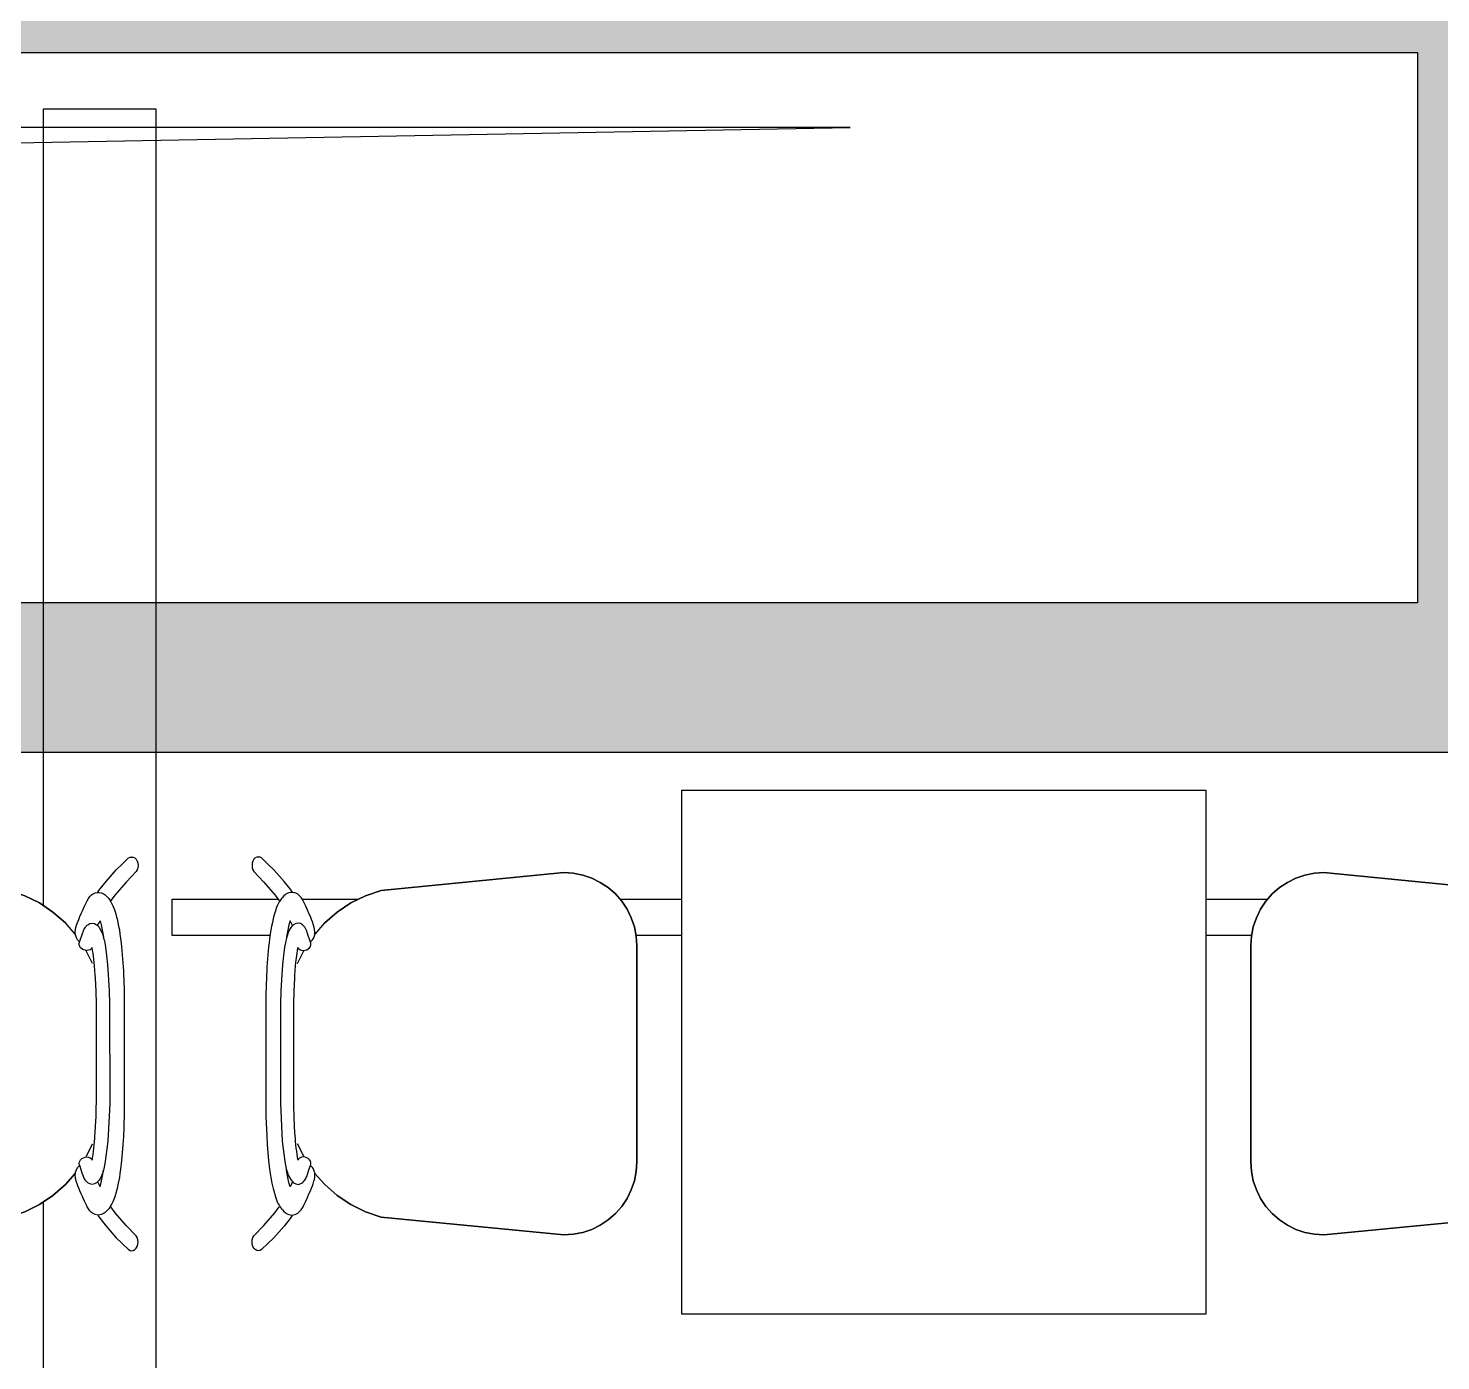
# Model space of a CAD drawing. Header units: inches. Extents: x 19839 to 37459, y -6108 to 838.
# Drawn here: x 35965.2 to 36153.9, y -1241.8 to -1063.8 of the extents above; entities that cross this region are included whole.
import ezdxf

# ---------------------------------------------------------------- set-up
doc = ezdxf.new("R2010")
doc.units = ezdxf.units.IN
doc.header["$MEASUREMENT"] = 0
doc.linetypes.add('DOTX2', pattern=[12.7, 0, -12.7])
for name, color, linetype in [('01_Existing Wall Hatch', 251, 'Continuous'), ('AVM-CEVRE-GOR-DUVAR0.4', 4, 'Continuous'), ('AVM-CEVRE-PANJUR_SAFT_ZEMINUSTU', 1, 'Continuous'), ('FURNITURE-ATA', 34, 'Continuous'), ('WIPEOUT-ATA', 185, 'DOTX2')]:
    doc.layers.add(name, color=color, linetype=linetype)

# ---------------------------------------------------------------- blocks, each defined once
blk = doc.blocks.new('zemin 2')
at = {"layer": '01_Existing Wall Hatch'}
h = blk.add_hatch(color=0, dxfattribs=at)
h.dxf.hatch_style = 1
h.paths.add_polyline_path([(20735.39, 4483.75), (22016.89, 4483.75), (22016.89, 4370.25), (20735.39, 4370.25)])
h.paths.add_polyline_path([(20755.39, 4463.75), (21996.89, 4463.75), (21996.89, 4390.25), (20755.39, 4390.25)], flags=16)
at = {"color": 0}
for points in [[(21813.39, 4456.25), (21828.39, 4456.25), (21828.39, 4001.25), (21813.39, 4001.25), (21813.39, 4456.25)], [(21830.57, 4345.83), (21830.57, 4350.66), (22102.82, 4350.66), (22102.82, 4345.83), (21830.57, 4345.83)]]:
    blk.add_lwpolyline(points, dxfattribs=at)
at = {"layer": 'AVM-CEVRE-GOR-DUVAR0.4', "color": 0}
for p, q in [((20755.39, 4463.75), (21996.89, 4463.75)), ((21996.89, 4463.75), (21996.89, 4390.25)), ((21996.89, 4390.25), (20755.39, 4390.25)), ((22016.89, 4370.25), (20735.39, 4370.25))]:
    blk.add_line(p, q, dxfattribs=at)
at = {"layer": 'AVM-CEVRE-PANJUR_SAFT_ZEMINUSTU', "color": 0}
for p, q in [((21921.12, 4453.75), (21086.89, 4453.75)), ((21101.89, 4438.75), (21921.12, 4453.75))]:
    blk.add_line(p, q, dxfattribs=at)
blk = doc.blocks.new('thornet1')
blk.add_wipeout([(16835.53, -12716.7), (16835.76, -12715.53), (16836.67, -12713.34), (16838.12, -12711.45), (16840, -12710.01), (16841.07, -12709.48), (16843.96, -12708.83), (16846.34, -12708.96), (16852.41, -12709.56), (16861.16, -12710.42), (16867.28, -12711.02), (16870.14, -12712.13), (16872.75, -12713.71), (16874.29, -12715.06), (16875.5, -12716.44), (16875.65, -12715.48), (16876.18, -12714.09), (16876.92, -12712.47), (16877.5, -12711.64), (16878, -12711.3), (16878.48, -12711.01), (16879.36, -12709.89), (16880.62, -12708.45), (16882.34, -12706.86), (16882.83, -12706.9), (16883.17, -12707.25), (16883.34, -12707.91), (16883.17, -12708.57), (16882.68, -12709.12), (16881.86, -12709.97), (16880.93, -12711.04), (16879.95, -12712.29), (16880.21, -12712.93), (16880.77, -12714.78), (16881.33, -12718.54), (16881.6, -12723.15), (16881.61, -12729.45), (16881.61, -12739.01), (16881.52, -12741.65), (16881.33, -12744.15), (16880.94, -12747.1), (16880.44, -12749.14), (16880.22, -12750.76), (16881.18, -12751.92), (16882.29, -12753.16), (16883.08, -12753.97), (16883.34, -12754.78), (16883.11, -12755.55), (16882.65, -12755.85), (16882.16, -12755.72), (16880.47, -12754.06), (16878.9, -12752.23), (16878.34, -12751.49), (16877.3, -12750.84), (16876.56, -12749.46), (16875.8, -12747.65), (16875.59, -12747.01), (16874.9, -12746.93), (16874.29, -12747.63), (16872.29, -12749.28), (16870.67, -12750.3), (16868.25, -12751.34), (16867.28, -12751.67), (16845.12, -12753.84), (16844.02, -12753.95), (16840.97, -12753.16), (16838.56, -12751.63), (16837, -12749.84), (16835.76, -12747.15), (16835.45, -12744.81), (16835.45, -12736.61)]).dxf.layer = 'WIPEOUT-ATA'
at = {"layer": 'FURNITURE-ATA'}
for p, q in [((16840, -12710.01, 61.43), (16839.01, -12710.67, 61.43)), ((16840, -12710.01, 58.87), (16839.01, -12710.67, 58.87)), ((16841.07, -12709.48, 61.43), (16840, -12710.01, 61.43)), ((16841.07, -12709.48, 58.87), (16840, -12710.01, 58.87)), ((16842.19, -12709.1, 61.43), (16841.07, -12709.48, 61.43)), ((16842.19, -12709.1, 58.87), (16841.07, -12709.48, 58.87)), ((16843.36, -12708.87, 61.43), (16842.19, -12709.1, 61.43)), ((16843.36, -12708.87, 58.87), (16842.19, -12709.1, 58.87)), ((16844.56, -12708.79, 61.43), (16843.36, -12708.87, 61.43)), ((16844.56, -12708.79, 58.87), (16843.36, -12708.87, 58.87)), ((16867.28, -12711.02, 61.43), (16844.56, -12708.79, 61.43)), ((16867.28, -12711.02, 58.87), (16844.56, -12708.79, 58.87)), ((16838.12, -12711.45, 61.43), (16837.33, -12712.35, 61.43)), ((16838.12, -12711.45, 58.87), (16837.33, -12712.35, 58.87)), ((16839.01, -12710.67, 61.43), (16838.12, -12711.45, 61.43)), ((16839.01, -12710.67, 58.87), (16838.12, -12711.45, 58.87)), ((16869.23, -12711.68, 61.43), (16867.28, -12711.02, 61.43)), ((16869.23, -12711.68, 58.87), (16867.28, -12711.02, 58.87)), ((16871.06, -12712.58, 61.43), (16869.23, -12711.68, 61.43)), ((16871.06, -12712.58, 58.87), (16869.23, -12711.68, 58.87)), ((16869.23, -12711.68, 58.87), (16869.23, -12711.68, 61.43)), ((16836.67, -12713.34, 61.43), (16836.14, -12714.41, 61.43)), ((16836.67, -12713.34, 58.87), (16836.14, -12714.41, 58.87)), ((16837.33, -12712.35, 61.43), (16836.67, -12713.34, 61.43)), ((16837.33, -12712.35, 58.87), (16836.67, -12713.34, 58.87)), ((16836.67, -12713.34, 58.87), (16836.67, -12713.34, 61.43)), ((16872.75, -12713.71, 61.43), (16871.06, -12712.58, 61.43)), ((16872.75, -12713.71, 58.87), (16871.06, -12712.58, 58.87)), ((16871.06, -12712.58, 58.87), (16871.06, -12712.58, 61.43)), ((16874.29, -12715.06, 61.43), (16872.75, -12713.71, 61.43)), ((16874.29, -12715.06, 58.87), (16872.75, -12713.71, 58.87)), ((16872.75, -12713.71, 58.87), (16872.75, -12713.71, 61.43)), ((16836.14, -12714.41, 61.43), (16835.76, -12715.53, 61.43)), ((16836.14, -12714.41, 58.87), (16835.76, -12715.53, 58.87)), ((16836.14, -12714.41, 58.87), (16836.14, -12714.41, 61.43)), ((16875.5, -12716.44, 58.87), (16874.29, -12715.06, 58.87)), ((16835.53, -12716.7, 61.43), (16835.45, -12717.87, 61.43)), ((16835.53, -12716.7, 58.87), (16835.45, -12717.87, 58.87)), ((16835.76, -12715.53, 61.43), (16835.53, -12716.7, 61.43)), ((16835.76, -12715.53, 58.87), (16835.53, -12716.7, 58.87)), ((16835.53, -12716.7, 58.87), (16835.53, -12716.7, 61.43)), ((16835.76, -12715.53, 58.87), (16835.76, -12715.53, 61.43)), ((16835.45, -12717.87, 58.87), (16835.45, -12717.87, 61.43)), ((16835.45, -12717.87, 61.43), (16835.45, -12744.81, 61.43)), ((16835.45, -12717.87, 58.87), (16835.45, -12744.81, 58.87)), ((16877.67, -12720.12, 58.87), (16876.89, -12718.54, 58.87)), ((16876.91, -12744.1, 58.87), (16877.67, -12742.57, 58.87)), ((16877.67, -12742.57, 58.87), (16877.67, -12742.57, 61.43)), ((16835.45, -12744.81, 58.87), (16835.45, -12744.81, 61.43)), ((16835.45, -12744.81, 61.43), (16835.53, -12745.99, 61.43)), ((16835.45, -12744.81, 58.87), (16835.53, -12745.99, 58.87)), ((16835.53, -12745.99, 61.43), (16835.76, -12747.15, 61.43)), ((16835.53, -12745.99, 58.87), (16835.53, -12745.99, 61.43)), ((16835.53, -12745.99, 58.87), (16835.76, -12747.15, 58.87)), ((16874.29, -12747.63, 61.43), (16875.51, -12746.23, 120.3)), ((16874.29, -12747.63, 58.87), (16875.51, -12746.23, 117.75)), ((16875.51, -12746.23, 117.75), (16875.51, -12746.23, 120.3)), ((16835.76, -12747.15, 61.43), (16836.14, -12748.28, 61.43)), ((16835.76, -12747.15, 58.87), (16835.76, -12747.15, 61.43)), ((16835.76, -12747.15, 58.87), (16836.14, -12748.28, 58.87)), ((16836.14, -12748.28, 61.43), (16836.67, -12749.35, 61.43)), ((16836.14, -12748.28, 58.87), (16836.14, -12748.28, 61.43)), ((16836.14, -12748.28, 58.87), (16836.67, -12749.35, 58.87)), ((16872.75, -12748.97, 61.43), (16874.29, -12747.63, 61.43)), ((16872.75, -12748.97, 58.87), (16874.29, -12747.63, 58.87)), ((16874.29, -12747.63, 58.87), (16874.29, -12747.63, 61.43)), ((16836.67, -12749.35, 61.43), (16837.33, -12750.34, 61.43)), ((16836.67, -12749.35, 58.87), (16836.67, -12749.35, 61.43)), ((16836.67, -12749.35, 58.87), (16837.33, -12750.34, 58.87)), ((16837.33, -12750.34, 61.43), (16838.12, -12751.23, 61.43)), ((16837.33, -12750.34, 58.87), (16837.33, -12750.34, 61.43)), ((16837.33, -12750.34, 58.87), (16838.12, -12751.23, 58.87)), ((16869.23, -12751.01, 61.43), (16871.06, -12750.11, 61.43)), ((16869.23, -12751.01, 58.87), (16871.06, -12750.11, 58.87)), ((16871.06, -12750.11, 61.43), (16872.75, -12748.97, 61.43)), ((16871.06, -12750.11, 58.87), (16872.75, -12748.97, 58.87)), ((16871.06, -12750.11, 58.87), (16871.06, -12750.11, 61.43)), ((16872.75, -12748.97, 58.87), (16872.75, -12748.97, 61.43)), ((16838.12, -12751.23, 61.43), (16839.01, -12752.02, 61.43)), ((16838.12, -12751.23, 58.87), (16838.12, -12751.23, 61.43)), ((16838.12, -12751.23, 58.87), (16839.01, -12752.02, 58.87)), ((16839.01, -12752.02, 61.43), (16840, -12752.68, 61.43)), ((16839.01, -12752.02, 58.87), (16839.01, -12752.02, 61.43)), ((16839.01, -12752.02, 58.87), (16840, -12752.68, 58.87)), ((16844.56, -12753.9, 61.43), (16867.28, -12751.67, 61.43)), ((16844.56, -12753.9, 58.87), (16867.28, -12751.67, 58.87)), ((16867.28, -12751.67, 61.43), (16869.23, -12751.01, 61.43)), ((16867.28, -12751.67, 58.87), (16869.23, -12751.01, 58.87)), ((16867.28, -12751.67, 58.87), (16867.28, -12751.67, 61.43)), ((16869.23, -12751.01, 58.87), (16869.23, -12751.01, 61.43)), ((16840, -12752.68, 61.43), (16841.07, -12753.2, 61.43)), ((16840, -12752.68, 58.87), (16840, -12752.68, 61.43)), ((16840, -12752.68, 58.87), (16841.07, -12753.2, 58.87)), ((16841.07, -12753.2, 61.43), (16842.19, -12753.59, 61.43)), ((16841.07, -12753.2, 58.87), (16841.07, -12753.2, 61.43)), ((16841.07, -12753.2, 58.87), (16842.19, -12753.59, 58.87)), ((16842.19, -12753.59, 61.43), (16843.36, -12753.82, 61.43)), ((16842.19, -12753.59, 58.87), (16842.19, -12753.59, 61.43)), ((16842.19, -12753.59, 58.87), (16843.36, -12753.82, 58.87)), ((16843.36, -12753.82, 61.43), (16844.56, -12753.9, 61.43)), ((16843.36, -12753.82, 58.87), (16844.56, -12753.9, 58.87)), ((16844.56, -12753.9, 58.87), (16844.56, -12753.9, 61.43))]:
    blk.add_line(p, q, dxfattribs=at)
for points, elevation in [([(16878.34, -12711.2), (16878.61, -12710.82), (16879.36, -12709.89), (16880.62, -12708.45), (16881.36, -12707.73), (16882.16, -12706.97)], 33.45), ([(16882.16, -12706.97), (16882.34, -12706.86), (16882.55, -12706.82), (16882.75, -12706.86), (16882.94, -12706.97), (16883.11, -12707.14), (16883.23, -12707.36), (16883.31, -12707.63), (16883.34, -12707.91), (16883.31, -12708.19), (16883.23, -12708.45), (16883.11, -12708.68), (16881.86, -12709.97), (16880.5, -12711.55), (16879.95, -12712.29)], 16.77), ([(16876.03, -12717.37), (16875.82, -12717.17), (16875.66, -12716.9), (16875.55, -12716.55), (16875.52, -12716.22), (16875.56, -12715.84), (16875.61, -12715.61), (16875.69, -12715.36), (16875.84, -12714.91), (16875.95, -12714.62), (16876.09, -12714.28), (16876.26, -12713.9), (16876.41, -12713.57), (16876.67, -12712.99), (16876.92, -12712.47), (16877, -12712.3), (16877.16, -12712.04), (16877.25, -12711.9), (16877.35, -12711.79), (16877.56, -12711.58), (16877.66, -12711.5), (16877.9, -12711.37), (16878.01, -12711.32), (16878.27, -12711.28), (16878.38, -12711.26), (16878.5, -12711.28), (16878.76, -12711.32), (16878.88, -12711.37), (16879.12, -12711.5), (16879.24, -12711.58), (16879.37, -12711.7), (16879.57, -12711.9), (16879.69, -12712.04), (16879.82, -12712.22), (16879.95, -12712.43), (16880.09, -12712.68), (16880.21, -12712.93), (16880.33, -12713.22), (16880.4, -12713.42), (16880.44, -12713.55), (16880.56, -12713.92), (16880.67, -12714.33), (16880.72, -12714.56), (16880.82, -12714.99), (16880.92, -12715.45), (16881.01, -12715.94), (16881.09, -12716.46), (16881.16, -12717), (16881.23, -12717.56), (16881.28, -12718.05), (16881.33, -12718.54), (16881.37, -12719.03), (16881.41, -12719.52), (16881.45, -12720.04), (16881.49, -12720.54), (16881.52, -12721.04), (16881.54, -12721.57), (16881.56, -12722.09), (16881.58, -12722.62), (16881.6, -12723.15), (16881.61, -12723.68), (16881.61, -12739.01), (16881.58, -12740.07), (16881.56, -12740.59), (16881.52, -12741.65), (16881.45, -12742.65), (16881.37, -12743.66), (16881.28, -12744.64), (16881.16, -12745.69), (16881.09, -12746.23), (16881.01, -12746.74), (16880.87, -12747.46), (16880.73, -12748.1), (16880.65, -12748.41), (16880.44, -12749.14), (16880.21, -12749.76), (16880.09, -12750.01), (16879.97, -12750.21), (16879.82, -12750.47), (16879.69, -12750.64), (16879.57, -12750.79), (16879.37, -12750.99), (16879.24, -12751.1), (16879.12, -12751.19), (16878.88, -12751.31), (16878.76, -12751.36), (16878.38, -12751.42), (16878.01, -12751.36), (16877.9, -12751.31), (16877.66, -12751.19), (16877.56, -12751.1), (16877.35, -12750.9), (16877.25, -12750.79), (16877.16, -12750.64), (16877, -12750.38), (16876.92, -12750.21), (16876.67, -12749.69), (16876.45, -12749.22), (16876.41, -12749.12), (16876.26, -12748.79), (16876.09, -12748.41), (16875.95, -12748.07), (16875.84, -12747.77), (16875.75, -12747.52), (16875.65, -12747.21), (16875.59, -12747.01), (16875.56, -12746.88), (16875.55, -12746.8), (16875.52, -12746.47), (16875.54, -12746.2), (16875.55, -12746.13), (16875.56, -12746.1), (16875.66, -12745.79), (16875.82, -12745.52), (16876.03, -12745.31)], 60.9), ([(16878.3, -12715.4), (16878.31, -12715.39), (16878.48, -12715.04), (16878.61, -12714.78), (16878.76, -12715.31), (16878.93, -12716.15), (16879, -12716.59), (16879.05, -12716.88)], 84.47), ([(16878.3, -12747.28), (16878.31, -12747.3), (16878.48, -12747.64), (16878.61, -12747.91), (16878.76, -12747.38), (16878.93, -12746.54), (16879, -12746.1), (16879.05, -12745.8)], 84.47), ([(16882.16, -12755.72), (16882.34, -12755.83), (16882.55, -12755.86), (16882.75, -12755.83), (16882.94, -12755.72), (16883.11, -12755.55), (16883.23, -12755.32), (16883.31, -12755.06), (16883.34, -12754.78), (16883.31, -12754.5), (16883.23, -12754.23), (16883.11, -12754.01), (16881.86, -12752.71), (16880.5, -12751.13), (16879.95, -12750.39)], 16.77), ([(16878.34, -12751.49), (16878.61, -12751.86), (16879.36, -12752.8), (16880.62, -12754.24), (16881.36, -12754.95), (16882.16, -12755.72)], 33.45)]:
    blk.add_lwpolyline(points, dxfattribs=dict(at, elevation=elevation))
at = {"layer": 'FURNITURE-ATA', "elevation": 72.41}
blk.add_lwpolyline([(16876.02, -12745.09), (16876.02, -12744.9), (16876.08, -12744.71), (16876.19, -12744.54), (16876.35, -12744.39), (16876.54, -12744.28), (16876.75, -12744.21), (16876.96, -12744.19), (16877.17, -12744.22), (16877.36, -12744.29), (16877.51, -12744.4), (16877.61, -12744.55), (16877.62, -12744.57), (16877.63, -12744.51), (16877.74, -12743.88), (16877.79, -12743.48), (16877.84, -12743.1), (16877.89, -12742.69), (16877.92, -12742.27), (16877.95, -12741.89), (16877.98, -12741.51), (16878.01, -12741.13), (16878.05, -12740.34), (16878.11, -12739.15), (16878.14, -12737.93), (16878.15, -12737.52), (16878.15, -12725.16), (16878.11, -12723.54), (16878.03, -12721.95), (16878.01, -12721.56), (16877.92, -12720.42), (16877.89, -12720), (16877.74, -12718.84), (16877.69, -12718.49), (16877.63, -12718.17), (16877.62, -12718.12), (16877.61, -12718.14), (16877.51, -12718.28), (16877.36, -12718.4), (16877.17, -12718.47), (16876.96, -12718.5), (16876.75, -12718.47), (16876.54, -12718.4), (16876.35, -12718.29), (16876.19, -12718.15), (16876.08, -12717.98), (16876.02, -12717.79), (16876.02, -12717.6), (16876.47, -12716.26), (16876.54, -12716.07), (16876.57, -12715.98), (16876.59, -12715.93), (16876.65, -12715.82), (16876.78, -12715.6), (16876.84, -12715.51), (16877.01, -12715.34), (16877.07, -12715.28), (16877.33, -12715.14), (16877.61, -12715.09), (16877.9, -12715.13), (16878.17, -12715.28), (16878.24, -12715.35), (16878.41, -12715.51), (16878.49, -12715.6), (16878.56, -12715.72), (16878.76, -12716.07), (16878.84, -12716.23), (16878.91, -12716.43), (16878.99, -12716.67), (16879.06, -12716.94), (16879.15, -12717.27), (16879.2, -12717.55), (16879.29, -12718.08), (16879.41, -12719.11), (16879.55, -12720.29), (16879.64, -12721.51), (16879.76, -12723.46), (16879.79, -12725.16), (16879.82, -12737.55), (16879.58, -12742.21), (16879.26, -12744.77), (16879.09, -12745.67), (16878.98, -12746.02), (16878.84, -12746.45), (16878.62, -12746.86), (16878.49, -12747.08), (16878.41, -12747.18), (16878.17, -12747.41), (16877.9, -12747.55), (16877.61, -12747.6), (16877.34, -12747.55), (16877.07, -12747.41), (16876.84, -12747.18), (16876.78, -12747.08), (16876.65, -12746.87), (16876.59, -12746.76), (16876.54, -12746.62), (16876.39, -12746.2), (16876.26, -12745.81), (16876.08, -12745.27)], close=True, dxfattribs=at)
at = {"layer": 'FURNITURE-ATA'}
mesh = blk.add_polyface(dxfattribs=at)
corners = [(16840, -12710.01, 61.43), (16839.01, -12710.67, 58.87), (16839.01, -12710.67, 61.43), (16840, -12710.01, 58.87)]
mesh.append_faces([[corners[k] for k in face] for face in [(0, 1, 2), (1, 0, 3)]], dxfattribs={"vtx0": -1})
mesh = blk.add_polyface(dxfattribs=at)
corners = [(16841.07, -12709.48, 61.43), (16840, -12710.01, 58.87), (16840, -12710.01, 61.43), (16841.07, -12709.48, 58.87)]
mesh.append_faces([[corners[k] for k in face] for face in [(0, 1, 2), (1, 0, 3)]], dxfattribs={"vtx0": -1})
mesh = blk.add_polyface(dxfattribs=at)
corners = [(16842.19, -12709.1, 61.43), (16841.07, -12709.48, 58.87), (16841.07, -12709.48, 61.43), (16842.19, -12709.1, 58.87)]
mesh.append_faces([[corners[k] for k in face] for face in [(0, 1, 2), (1, 0, 3)]], dxfattribs={"vtx0": -1})
mesh = blk.add_polyface(dxfattribs=at)
corners = [(16843.36, -12708.87, 61.43), (16842.19, -12709.1, 58.87), (16842.19, -12709.1, 61.43), (16843.36, -12708.87, 58.87)]
mesh.append_faces([[corners[k] for k in face] for face in [(0, 1, 2), (1, 0, 3)]], dxfattribs={"vtx0": -1})
mesh = blk.add_polyface(dxfattribs=at)
corners = [(16844.56, -12708.79, 61.43), (16843.36, -12708.87, 58.87), (16843.36, -12708.87, 61.43), (16844.56, -12708.79, 58.87)]
mesh.append_faces([[corners[k] for k in face] for face in [(0, 1, 2), (1, 0, 3)]], dxfattribs={"vtx0": -1})
mesh = blk.add_polyface(dxfattribs=at)
corners = [(16867.28, -12711.02, 61.43), (16844.56, -12708.79, 58.87), (16844.56, -12708.79, 61.43), (16867.28, -12711.02, 58.87)]
mesh.append_faces([[corners[k] for k in face] for face in [(0, 1, 2), (1, 0, 3)]], dxfattribs={"vtx0": -1})
mesh = blk.add_polyface(dxfattribs=at)
corners = [(16837.33, -12712.35, 61.43), (16838.12, -12711.45, 58.87), (16837.33, -12712.35, 58.87), (16838.12, -12711.45, 61.43)]
mesh.append_faces([[corners[k] for k in face] for face in [(0, 1, 2), (1, 0, 3)]], dxfattribs={"vtx0": -1})
mesh = blk.add_polyface(dxfattribs=at)
corners = [(16839.01, -12710.67, 61.43), (16838.12, -12711.45, 58.87), (16838.12, -12711.45, 61.43), (16839.01, -12710.67, 58.87)]
mesh.append_faces([[corners[k] for k in face] for face in [(0, 1, 2), (1, 0, 3)]], dxfattribs={"vtx0": -1})
mesh = blk.add_polyface(dxfattribs=at)
corners = [(16869.23, -12711.68, 61.43), (16867.28, -12711.02, 58.87), (16867.28, -12711.02, 61.43), (16869.23, -12711.68, 58.87)]
mesh.append_faces([[corners[k] for k in face] for face in [(0, 1, 2), (1, 0, 3)]], dxfattribs={"vtx0": -1})
mesh = blk.add_polyface(dxfattribs=at)
corners = [(16871.06, -12712.58, 61.43), (16869.23, -12711.68, 58.87), (16869.23, -12711.68, 61.43), (16871.06, -12712.58, 58.87)]
mesh.append_faces([[corners[k] for k in face] for face in [(0, 1, 2), (1, 0, 3)]], dxfattribs={"vtx0": -1})
mesh = blk.add_polyface(dxfattribs=at)
corners = [(16836.14, -12714.41, 61.43), (16836.67, -12713.34, 58.87), (16836.14, -12714.41, 58.87), (16836.67, -12713.34, 61.43)]
mesh.append_faces([[corners[k] for k in face] for face in [(0, 1, 2), (1, 0, 3)]], dxfattribs={"vtx0": -1})
mesh = blk.add_polyface(dxfattribs=at)
corners = [(16836.67, -12713.34, 58.87), (16837.33, -12712.35, 61.43), (16837.33, -12712.35, 58.87), (16836.67, -12713.34, 61.43)]
mesh.append_faces([[corners[k] for k in face] for face in [(0, 1, 2), (1, 0, 3)]], dxfattribs={"vtx0": -1})
mesh = blk.add_polyface(dxfattribs=at)
corners = [(16872.75, -12713.71, 61.43), (16871.06, -12712.58, 58.87), (16871.06, -12712.58, 61.43), (16872.75, -12713.71, 58.87)]
mesh.append_faces([[corners[k] for k in face] for face in [(0, 1, 2), (1, 0, 3)]], dxfattribs={"vtx0": -1})
mesh = blk.add_polyface(dxfattribs=at)
corners = [(16874.29, -12715.06, 61.43), (16872.75, -12713.71, 58.87), (16872.75, -12713.71, 61.43), (16874.29, -12715.06, 58.87)]
mesh.append_faces([[corners[k] for k in face] for face in [(0, 1, 2), (1, 0, 3)]], dxfattribs={"vtx0": -1})
mesh = blk.add_polyface(dxfattribs=at)
corners = [(16835.76, -12715.53, 61.43), (16836.14, -12714.41, 58.87), (16835.76, -12715.53, 58.87), (16836.14, -12714.41, 61.43)]
mesh.append_faces([[corners[k] for k in face] for face in [(0, 1, 2), (1, 0, 3)]], dxfattribs={"vtx0": -1})
mesh = blk.add_polyface(dxfattribs=at)
corners = [(16835.45, -12717.87, 61.43), (16835.53, -12716.7, 58.87), (16835.45, -12717.87, 58.87), (16835.53, -12716.7, 61.43)]
mesh.append_faces([[corners[k] for k in face] for face in [(0, 1, 2), (1, 0, 3)]], dxfattribs={"vtx0": -1})
mesh = blk.add_polyface(dxfattribs=at)
corners = [(16835.53, -12716.7, 61.43), (16835.76, -12715.53, 58.87), (16835.53, -12716.7, 58.87), (16835.76, -12715.53, 61.43)]
mesh.append_faces([[corners[k] for k in face] for face in [(0, 1, 2), (1, 0, 3)]], dxfattribs={"vtx0": -1})
mesh = blk.add_polyface(dxfattribs=at)
corners = [(16835.45, -12744.81, 61.43), (16835.45, -12717.87, 58.87), (16835.45, -12744.81, 58.87), (16835.45, -12717.87, 61.43)]
mesh.append_faces([[corners[k] for k in face] for face in [(0, 1, 2), (1, 0, 3)]], dxfattribs={"vtx0": -1})
mesh = blk.add_polyface(dxfattribs=at)
corners = [(16835.53, -12745.99, 61.43), (16835.45, -12744.81, 58.87), (16835.53, -12745.99, 58.87), (16835.45, -12744.81, 61.43)]
mesh.append_faces([[corners[k] for k in face] for face in [(0, 1, 2), (1, 0, 3)]], dxfattribs={"vtx0": -1})
mesh = blk.add_polyface(dxfattribs=at)
corners = [(16835.76, -12747.15, 61.43), (16835.53, -12745.99, 58.87), (16835.76, -12747.15, 58.87), (16835.53, -12745.99, 61.43)]
mesh.append_faces([[corners[k] for k in face] for face in [(0, 1, 2), (1, 0, 3)]], dxfattribs={"vtx0": -1})
mesh = blk.add_polyface(dxfattribs=at)
corners = [(16875.51, -12746.23, 117.75), (16874.29, -12747.63, 61.43), (16874.29, -12747.63, 58.87), (16875.51, -12746.23, 120.3)]
mesh.append_faces([[corners[k] for k in face] for face in [(0, 1, 2), (1, 0, 3)]], dxfattribs={"vtx0": -1})
mesh = blk.add_polyface(dxfattribs=at)
corners = [(16836.14, -12748.28, 61.43), (16835.76, -12747.15, 58.87), (16836.14, -12748.28, 58.87), (16835.76, -12747.15, 61.43)]
mesh.append_faces([[corners[k] for k in face] for face in [(0, 1, 2), (1, 0, 3)]], dxfattribs={"vtx0": -1})
mesh = blk.add_polyface(dxfattribs=at)
corners = [(16836.67, -12749.35, 61.43), (16836.14, -12748.28, 58.87), (16836.67, -12749.35, 58.87), (16836.14, -12748.28, 61.43)]
mesh.append_faces([[corners[k] for k in face] for face in [(0, 1, 2), (1, 0, 3)]], dxfattribs={"vtx0": -1})
mesh = blk.add_polyface(dxfattribs=at)
corners = [(16874.29, -12747.63, 58.87), (16872.75, -12748.97, 61.43), (16872.75, -12748.97, 58.87), (16874.29, -12747.63, 61.43)]
mesh.append_faces([[corners[k] for k in face] for face in [(0, 1, 2), (1, 0, 3)]], dxfattribs={"vtx0": -1})
mesh = blk.add_polyface(dxfattribs=at)
corners = [(16837.33, -12750.34, 61.43), (16836.67, -12749.35, 58.87), (16837.33, -12750.34, 58.87), (16836.67, -12749.35, 61.43)]
mesh.append_faces([[corners[k] for k in face] for face in [(0, 1, 2), (1, 0, 3)]], dxfattribs={"vtx0": -1})
mesh = blk.add_polyface(dxfattribs=at)
corners = [(16838.12, -12751.23, 61.43), (16837.33, -12750.34, 58.87), (16838.12, -12751.23, 58.87), (16837.33, -12750.34, 61.43)]
mesh.append_faces([[corners[k] for k in face] for face in [(0, 1, 2), (1, 0, 3)]], dxfattribs={"vtx0": -1})
mesh = blk.add_polyface(dxfattribs=at)
corners = [(16871.06, -12750.11, 58.87), (16869.23, -12751.01, 61.43), (16869.23, -12751.01, 58.87), (16871.06, -12750.11, 61.43)]
mesh.append_faces([[corners[k] for k in face] for face in [(0, 1, 2), (1, 0, 3)]], dxfattribs={"vtx0": -1})
mesh = blk.add_polyface(dxfattribs=at)
corners = [(16872.75, -12748.97, 58.87), (16871.06, -12750.11, 61.43), (16871.06, -12750.11, 58.87), (16872.75, -12748.97, 61.43)]
mesh.append_faces([[corners[k] for k in face] for face in [(0, 1, 2), (1, 0, 3)]], dxfattribs={"vtx0": -1})
mesh = blk.add_polyface(dxfattribs=at)
corners = [(16839.01, -12752.02, 58.87), (16838.12, -12751.23, 61.43), (16838.12, -12751.23, 58.87), (16839.01, -12752.02, 61.43)]
mesh.append_faces([[corners[k] for k in face] for face in [(0, 1, 2), (1, 0, 3)]], dxfattribs={"vtx0": -1})
mesh = blk.add_polyface(dxfattribs=at)
corners = [(16840, -12752.68, 58.87), (16839.01, -12752.02, 61.43), (16839.01, -12752.02, 58.87), (16840, -12752.68, 61.43)]
mesh.append_faces([[corners[k] for k in face] for face in [(0, 1, 2), (1, 0, 3)]], dxfattribs={"vtx0": -1})
mesh = blk.add_polyface(dxfattribs=at)
corners = [(16867.28, -12751.67, 58.87), (16844.56, -12753.9, 61.43), (16844.56, -12753.9, 58.87), (16867.28, -12751.67, 61.43)]
mesh.append_faces([[corners[k] for k in face] for face in [(0, 1, 2), (1, 0, 3)]], dxfattribs={"vtx0": -1})
mesh = blk.add_polyface(dxfattribs=at)
corners = [(16869.23, -12751.01, 58.87), (16867.28, -12751.67, 61.43), (16867.28, -12751.67, 58.87), (16869.23, -12751.01, 61.43)]
mesh.append_faces([[corners[k] for k in face] for face in [(0, 1, 2), (1, 0, 3)]], dxfattribs={"vtx0": -1})
mesh = blk.add_polyface(dxfattribs=at)
corners = [(16841.07, -12753.2, 58.87), (16840, -12752.68, 61.43), (16840, -12752.68, 58.87), (16841.07, -12753.2, 61.43)]
mesh.append_faces([[corners[k] for k in face] for face in [(0, 1, 2), (1, 0, 3)]], dxfattribs={"vtx0": -1})
mesh = blk.add_polyface(dxfattribs=at)
corners = [(16842.19, -12753.59, 58.87), (16841.07, -12753.2, 61.43), (16841.07, -12753.2, 58.87), (16842.19, -12753.59, 61.43)]
mesh.append_faces([[corners[k] for k in face] for face in [(0, 1, 2), (1, 0, 3)]], dxfattribs={"vtx0": -1})
mesh = blk.add_polyface(dxfattribs=at)
corners = [(16843.36, -12753.82, 58.87), (16842.19, -12753.59, 61.43), (16842.19, -12753.59, 58.87), (16843.36, -12753.82, 61.43)]
mesh.append_faces([[corners[k] for k in face] for face in [(0, 1, 2), (1, 0, 3)]], dxfattribs={"vtx0": -1})
mesh = blk.add_polyface(dxfattribs=at)
corners = [(16844.56, -12753.9, 58.87), (16843.36, -12753.82, 61.43), (16843.36, -12753.82, 58.87), (16844.56, -12753.9, 61.43)]
mesh.append_faces([[corners[k] for k in face] for face in [(0, 1, 2), (1, 0, 3)]], dxfattribs={"vtx0": -1})

msp = doc.modelspace()

# ---------------------------------------------------------------- block references
at = {"layer": '01_Existing Wall Hatch'}
msp.add_blockref('zemin 2', (14153.85, -5530.83), dxfattribs=at)

# ---------------------------------------------------------------- next in the draw order: block references
at = {"yscale": 1.073074422310128}
for p, xscale, zscale in [((17862.79, 12460.88, -63.18), 1.073074422310128, 1.073074422310128), ((54112.18, 12460.88, -63.18), -1.073074422310128, 1.073074422309985), ((18062.79, 12460.88, -63.18), 1.073074422310128, 1.073074422310128)]:
    msp.add_blockref('thornet1', p, dxfattribs=dict(at, xscale=xscale, zscale=zscale))

# ---------------------------------------------------------------- next in the draw order: wipeouts: each hides what was drawn before it
msp.add_wipeout([(36122.49, -1165.58), (36052.49, -1165.58), (36052.49, -1235.58), (36122.49, -1235.58)]).dxf.layer = 'WIPEOUT-ATA'

# ---------------------------------------------------------------- next in the draw order: linework, layer by layer
at = {"layer": 'FURNITURE-ATA'}
msp.add_lwpolyline([(36052.49, -1165.58), (36122.49, -1165.58), (36122.49, -1235.58), (36052.49, -1235.58)], close=True, dxfattribs=at)

doc.saveas('drawing.dxf')
